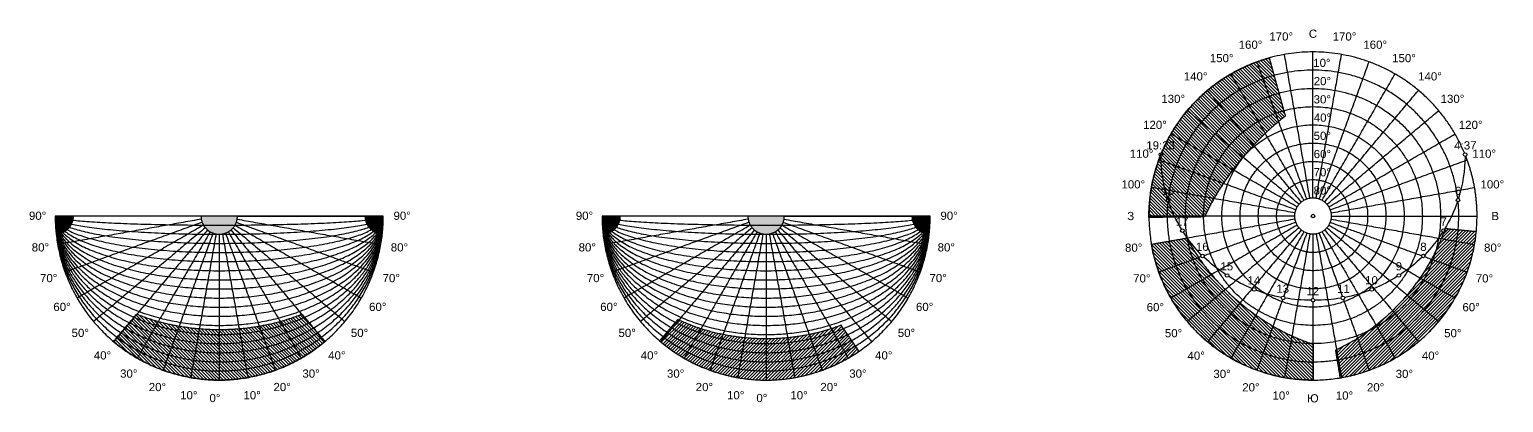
# Model space of a CAD drawing. Header units: metres. Extents: x -136 to 1605, y -2105 to 333.
# Drawn here: x 796 to 1605, y -902 to -698 of the extents above; entities that cross this region are included whole.
import ezdxf

# ---------------------------------------------------------------- set-up
doc = ezdxf.new("R2010")
doc.units = ezdxf.units.M
doc.layers.add('118', color=7, linetype='Continuous', true_color=0x000000)
doc.styles.add('Meters Architectural', font='arial.ttf')

msp = doc.modelspace()

# ---------------------------------------------------------------- hatches: boundary and pattern name
at = {"layer": '118', "true_color": 0xd671f5, "extrusion": (0, 0, -1)}
h = msp.add_hatch(dxfattribs=at)
h.set_pattern_fill('Hatch1', color=201, scale=10, angle=45, style=0, pattern_type=2)
h.set_pattern_definition([(45, (-3e-13, -3e-13), (-0.8838835, 0.8838835), [])])
h.paths.add_polyline_path([(-1410, -800.79), (-1410.01, -798.69), (-1410.06, -796.58), (-1410.17, -794.49), (-1410.32, -792.4), (-1410.52, -790.32), (-1410.77, -788.24), (-1411.07, -786.18), (-1411.41, -784.14), (-1411.8, -782.1), (-1412.23, -780.09), (-1412.71, -778.09), (-1413.23, -776.11), (-1413.79, -774.15), (-1414.4, -772.21), (-1415.04, -770.3), (-1415.73, -768.41), (-1416.45, -766.54), (-1417.21, -764.7), (-1418.01, -762.89), (-1418.84, -761.11), (-1419.7, -759.35), (-1420.6, -757.63), (-1421.53, -755.93), (-1422.48, -754.27), (-1423.47, -752.64), (-1424.48, -751.04), (-1425.52, -749.47), (-1426.58, -747.94), (-1427.67, -746.44), (-1428.78, -744.98), (-1429.91, -743.55), (-1431.06, -742.15), (-1433.1, -739.8), (-1434.16, -738.63), (-1435.26, -737.48), (-1436.38, -736.35), (-1437.52, -735.22), (-1438.7, -734.11), (-1439.9, -733.01), (-1441.12, -731.93), (-1442.38, -730.86), (-1443.66, -729.81), (-1444.97, -728.78), (-1446.3, -727.77), (-1447.66, -726.78), (-1449.05, -725.81), (-1450.46, -724.86), (-1451.9, -723.93), (-1453.35, -723.03), (-1454.84, -722.15), (-1456.34, -721.3), (-1457.87, -720.47), (-1459.42, -719.67), (-1460.99, -718.89), (-1462.59, -718.15), (-1464.2, -717.43), (-1465.83, -716.74), (-1467.48, -716.08), (-1469.14, -715.46), (-1470.82, -714.86), (-1472.52, -714.3), (-1474.23, -713.77), (-1475.96, -713.27), (-1484.81, -745.19), (-1481.58, -747.79), (-1478.43, -750.47), (-1475.36, -753.23), (-1472.39, -756.05), (-1469.52, -758.92), (-1466.75, -761.84), (-1464.09, -764.78), (-1461.55, -767.74), (-1458.58, -771.38), (-1455.67, -775.18), (-1452.83, -779.12), (-1450.09, -783.19), (-1447.45, -787.39), (-1444.95, -791.69), (-1443.75, -793.87), (-1442.59, -796.07), (-1441.48, -798.29), (-1440.41, -800.52)], flags=0)
at = {"layer": '118', "true_color": 0xffffff}
for points in [[(820, -800), (810, -800), (810.03, -802.46), (810.14, -804.95), (810.31, -807.46), (810.56, -809.98), (810.77, -809.97), (810.99, -809.95), (811.21, -809.93), (811.43, -809.9), (811.66, -809.86), (811.88, -809.82), (812.1, -809.78), (812.33, -809.73), (812.55, -809.67), (812.77, -809.61), (813, -809.54), (813.22, -809.47), (813.45, -809.39), (813.67, -809.3), (813.89, -809.21), (814.11, -809.12), (814.33, -809.01), (814.55, -808.91), (814.76, -808.79), (814.97, -808.68), (815.18, -808.55), (815.39, -808.42), (815.6, -808.29), (815.8, -808.15), (816, -808), (816.2, -807.85), (816.39, -807.69), (816.58, -807.53), (816.76, -807.36), (816.95, -807.19), (817.12, -807.02), (817.3, -806.84), (817.46, -806.66), (817.63, -806.47), (817.78, -806.28), (817.94, -806.08), (818.09, -805.88), (818.23, -805.68), (818.37, -805.48), (818.5, -805.27), (818.62, -805.06), (818.75, -804.85), (818.86, -804.63), (818.97, -804.42), (819.08, -804.2), (819.17, -803.98), (819.27, -803.76), (819.35, -803.54), (819.43, -803.31), (819.51, -803.09), (819.58, -802.87), (819.64, -802.64), (819.7, -802.42), (819.76, -802.19), (819.8, -801.97), (819.85, -801.75), (819.88, -801.52), (819.91, -801.3), (819.94, -801.08), (819.96, -800.86), (819.98, -800.64), (819.99, -800.43), (820, -800.21)], [(910, -800), (890, -800), (890, -800.22), (890.01, -800.45), (890.02, -800.67), (890.04, -800.9), (890.06, -801.13), (890.09, -801.36), (890.13, -801.59), (890.17, -801.82), (890.21, -802.05), (890.26, -802.29), (890.32, -802.52), (890.39, -802.75), (890.46, -802.98), (890.53, -803.22), (890.61, -803.45), (890.7, -803.68), (890.8, -803.91), (890.9, -804.14), (891, -804.37), (891.12, -804.59), (891.24, -804.82), (891.36, -805.04), (891.49, -805.26), (891.63, -805.47), (891.77, -805.68), (891.92, -805.89), (892.08, -806.1), (892.24, -806.3), (892.4, -806.5), (892.57, -806.7), (892.75, -806.89), (892.93, -807.07), (893.11, -807.25), (893.3, -807.43), (893.5, -807.6), (893.7, -807.76), (893.9, -807.92), (894.11, -808.08), (894.32, -808.23), (894.53, -808.37), (894.74, -808.51), (894.96, -808.64), (895.18, -808.76), (895.41, -808.88), (895.63, -809), (895.86, -809.1), (896.09, -809.2), (896.32, -809.3), (896.55, -809.39), (896.78, -809.47), (897.02, -809.54), (897.25, -809.61), (897.48, -809.68), (897.71, -809.74), (897.95, -809.79), (898.18, -809.83), (898.41, -809.87), (898.64, -809.91), (898.87, -809.94), (899.1, -809.96), (899.33, -809.98), (899.55, -809.99), (899.78, -810), (900, -810), (900.22, -810), (900.45, -809.99), (900.67, -809.98), (900.9, -809.96), (901.13, -809.94), (901.36, -809.91), (901.59, -809.87), (901.82, -809.83), (902.05, -809.79), (902.29, -809.74), (902.52, -809.68), (902.75, -809.61), (902.98, -809.54), (903.22, -809.47), (903.45, -809.39), (903.68, -809.3), (903.91, -809.2), (904.14, -809.1), (904.37, -809), (904.59, -808.88), (904.82, -808.76), (905.04, -808.64), (905.26, -808.51), (905.47, -808.37), (905.68, -808.23), (905.89, -808.08), (906.1, -807.92), (906.3, -807.76), (906.5, -807.6), (906.7, -807.43), (906.89, -807.25), (907.07, -807.07), (907.25, -806.89), (907.43, -806.7), (907.6, -806.5), (907.76, -806.3), (907.92, -806.1), (908.08, -805.89), (908.23, -805.68), (908.37, -805.47), (908.51, -805.26), (908.64, -805.04), (908.76, -804.82), (908.88, -804.59), (909, -804.37), (909.1, -804.14), (909.2, -803.91), (909.3, -803.68), (909.39, -803.45), (909.47, -803.22), (909.54, -802.98), (909.61, -802.75), (909.68, -802.52), (909.74, -802.29), (909.79, -802.05), (909.83, -801.82), (909.87, -801.59), (909.91, -801.36), (909.94, -801.13), (909.96, -800.9), (909.98, -800.67), (909.99, -800.45), (910, -800.22)], [(989.44, -809.98), (989.69, -807.46), (989.86, -804.95), (989.97, -802.46), (990, -800), (980, -800), (980, -800.21), (980.01, -800.43), (980.02, -800.64), (980.04, -800.86), (980.06, -801.08), (980.09, -801.3), (980.12, -801.52), (980.15, -801.75), (980.2, -801.97), (980.24, -802.19), (980.3, -802.42), (980.36, -802.64), (980.42, -802.87), (980.49, -803.09), (980.57, -803.31), (980.65, -803.54), (980.73, -803.76), (980.83, -803.98), (980.92, -804.2), (981.03, -804.42), (981.14, -804.63), (981.25, -804.85), (981.38, -805.06), (981.5, -805.27), (981.63, -805.48), (981.77, -805.68), (981.91, -805.88), (982.06, -806.08), (982.22, -806.28), (982.37, -806.47), (982.54, -806.66), (982.7, -806.84), (982.88, -807.02), (983.05, -807.19), (983.24, -807.36), (983.42, -807.53), (983.61, -807.69), (983.8, -807.85), (984, -808), (984.2, -808.15), (984.4, -808.29), (984.61, -808.42), (984.82, -808.55), (985.03, -808.68), (985.24, -808.79), (985.45, -808.91), (985.67, -809.01), (985.89, -809.12), (986.11, -809.21), (986.33, -809.3), (986.55, -809.39), (986.78, -809.47), (987, -809.54), (987.23, -809.61), (987.45, -809.67), (987.67, -809.73), (987.9, -809.78), (988.12, -809.82), (988.34, -809.86), (988.57, -809.9), (988.79, -809.93), (989.01, -809.95), (989.23, -809.97)], [(1120, -800), (1110, -800), (1110.03, -802.46), (1110.14, -804.95), (1110.31, -807.46), (1110.56, -809.98), (1110.77, -809.97), (1110.99, -809.95), (1111.21, -809.93), (1111.43, -809.9), (1111.66, -809.86), (1111.88, -809.82), (1112.1, -809.78), (1112.33, -809.73), (1112.55, -809.67), (1112.77, -809.61), (1113, -809.54), (1113.22, -809.47), (1113.45, -809.39), (1113.67, -809.3), (1113.89, -809.21), (1114.11, -809.12), (1114.33, -809.01), (1114.55, -808.91), (1114.76, -808.79), (1114.97, -808.68), (1115.18, -808.55), (1115.39, -808.42), (1115.6, -808.29), (1115.8, -808.15), (1116, -808), (1116.2, -807.85), (1116.39, -807.69), (1116.58, -807.53), (1116.76, -807.36), (1116.95, -807.19), (1117.12, -807.02), (1117.3, -806.84), (1117.46, -806.66), (1117.63, -806.47), (1117.78, -806.28), (1117.94, -806.08), (1118.09, -805.88), (1118.23, -805.68), (1118.37, -805.48), (1118.5, -805.27), (1118.62, -805.06), (1118.75, -804.85), (1118.86, -804.63), (1118.97, -804.42), (1119.08, -804.2), (1119.17, -803.98), (1119.27, -803.76), (1119.35, -803.54), (1119.43, -803.31), (1119.51, -803.09), (1119.58, -802.87), (1119.64, -802.64), (1119.7, -802.42), (1119.76, -802.19), (1119.8, -801.97), (1119.85, -801.75), (1119.88, -801.52), (1119.91, -801.3), (1119.94, -801.08), (1119.96, -800.86), (1119.98, -800.64), (1119.99, -800.43), (1120, -800.21)], [(1210, -800), (1190, -800), (1190, -800.22), (1190.01, -800.45), (1190.02, -800.67), (1190.04, -800.9), (1190.06, -801.13), (1190.09, -801.36), (1190.13, -801.59), (1190.17, -801.82), (1190.21, -802.05), (1190.26, -802.29), (1190.32, -802.52), (1190.39, -802.75), (1190.46, -802.98), (1190.53, -803.22), (1190.61, -803.45), (1190.7, -803.68), (1190.8, -803.91), (1190.9, -804.14), (1191, -804.37), (1191.12, -804.59), (1191.24, -804.82), (1191.36, -805.04), (1191.49, -805.26), (1191.63, -805.47), (1191.77, -805.68), (1191.92, -805.89), (1192.08, -806.1), (1192.24, -806.3), (1192.4, -806.5), (1192.57, -806.7), (1192.75, -806.89), (1192.93, -807.07), (1193.11, -807.25), (1193.3, -807.43), (1193.5, -807.6), (1193.7, -807.76), (1193.9, -807.92), (1194.11, -808.08), (1194.32, -808.23), (1194.53, -808.37), (1194.74, -808.51), (1194.96, -808.64), (1195.18, -808.76), (1195.41, -808.88), (1195.63, -809), (1195.86, -809.1), (1196.09, -809.2), (1196.32, -809.3), (1196.55, -809.39), (1196.78, -809.47), (1197.02, -809.54), (1197.25, -809.61), (1197.48, -809.68), (1197.71, -809.74), (1197.95, -809.79), (1198.18, -809.83), (1198.41, -809.87), (1198.64, -809.91), (1198.87, -809.94), (1199.1, -809.96), (1199.33, -809.98), (1199.55, -809.99), (1199.78, -810), (1200, -810), (1200.22, -810), (1200.45, -809.99), (1200.67, -809.98), (1200.9, -809.96), (1201.13, -809.94), (1201.36, -809.91), (1201.59, -809.87), (1201.82, -809.83), (1202.05, -809.79), (1202.29, -809.74), (1202.52, -809.68), (1202.75, -809.61), (1202.98, -809.54), (1203.22, -809.47), (1203.45, -809.39), (1203.68, -809.3), (1203.91, -809.2), (1204.14, -809.1), (1204.37, -809), (1204.59, -808.88), (1204.82, -808.76), (1205.04, -808.64), (1205.26, -808.51), (1205.47, -808.37), (1205.68, -808.23), (1205.89, -808.08), (1206.1, -807.92), (1206.3, -807.76), (1206.5, -807.6), (1206.7, -807.43), (1206.89, -807.25), (1207.07, -807.07), (1207.25, -806.89), (1207.43, -806.7), (1207.6, -806.5), (1207.76, -806.3), (1207.92, -806.1), (1208.08, -805.89), (1208.23, -805.68), (1208.37, -805.47), (1208.51, -805.26), (1208.64, -805.04), (1208.76, -804.82), (1208.88, -804.59), (1209, -804.37), (1209.1, -804.14), (1209.2, -803.91), (1209.3, -803.68), (1209.39, -803.45), (1209.47, -803.22), (1209.54, -802.98), (1209.61, -802.75), (1209.68, -802.52), (1209.74, -802.29), (1209.79, -802.05), (1209.83, -801.82), (1209.87, -801.59), (1209.91, -801.36), (1209.94, -801.13), (1209.96, -800.9), (1209.98, -800.67), (1209.99, -800.45), (1210, -800.22)], [(1289.44, -809.98), (1289.69, -807.46), (1289.86, -804.95), (1289.97, -802.46), (1290, -800), (1280, -800), (1280, -800.21), (1280.01, -800.43), (1280.02, -800.64), (1280.04, -800.86), (1280.06, -801.08), (1280.09, -801.3), (1280.12, -801.52), (1280.15, -801.75), (1280.2, -801.97), (1280.24, -802.19), (1280.3, -802.42), (1280.36, -802.64), (1280.42, -802.87), (1280.49, -803.09), (1280.57, -803.31), (1280.65, -803.54), (1280.73, -803.76), (1280.83, -803.98), (1280.92, -804.2), (1281.03, -804.42), (1281.14, -804.63), (1281.25, -804.85), (1281.38, -805.06), (1281.5, -805.27), (1281.63, -805.48), (1281.77, -805.68), (1281.91, -805.88), (1282.06, -806.08), (1282.22, -806.28), (1282.37, -806.47), (1282.54, -806.66), (1282.7, -806.84), (1282.88, -807.02), (1283.05, -807.19), (1283.24, -807.36), (1283.42, -807.53), (1283.61, -807.69), (1283.8, -807.85), (1284, -808), (1284.2, -808.15), (1284.4, -808.29), (1284.61, -808.42), (1284.82, -808.55), (1285.03, -808.68), (1285.24, -808.79), (1285.45, -808.91), (1285.67, -809.01), (1285.89, -809.12), (1286.11, -809.21), (1286.33, -809.3), (1286.55, -809.39), (1286.78, -809.47), (1287, -809.54), (1287.23, -809.61), (1287.45, -809.67), (1287.67, -809.73), (1287.9, -809.78), (1288.12, -809.82), (1288.34, -809.86), (1288.57, -809.9), (1288.79, -809.93), (1289.01, -809.95), (1289.23, -809.97)]]:
    msp.add_hatch(color=7, dxfattribs=at).paths.add_polyline_path(points, flags=0)
at = {"layer": '118', "true_color": 0xd671f5}
h = msp.add_hatch(dxfattribs=at)
h.set_pattern_fill('Hatch1', color=201, scale=10, angle=45, style=0, pattern_type=2)
h.set_pattern_definition([(45, (-6e-13, 1e-12), (-0.8838835, 0.8838835), [])])
h.paths.add_polyline_path([(1572.37, -806.96), (1571.46, -809.5), (1570.49, -812.02), (1569.45, -814.51), (1568.35, -816.98), (1567.2, -819.41), (1565.99, -821.8), (1564.74, -824.16), (1563.43, -826.48), (1562.08, -828.75), (1560.69, -830.98), (1559.25, -833.16), (1557.79, -835.3), (1556.29, -837.38), (1554.75, -839.41), (1553.2, -841.39), (1551.62, -843.31), (1549.69, -845.55), (1547.68, -847.77), (1545.6, -849.96), (1543.44, -852.12), (1541.2, -854.25), (1538.88, -856.33), (1536.49, -858.37), (1534.04, -860.35), (1531.52, -862.27), (1528.93, -864.13), (1526.28, -865.92), (1523.58, -867.63), (1520.83, -869.27), (1518.03, -870.81), (1515.19, -872.27), (1512.32, -873.63), (1514.85, -888.77), (1516.92, -888.39), (1518.98, -887.98), (1521.03, -887.51), (1523.06, -887), (1525.07, -886.44), (1527.07, -885.83), (1529.05, -885.18), (1531.01, -884.49), (1532.94, -883.76), (1534.85, -882.98), (1536.74, -882.16), (1538.6, -881.3), (1540.43, -880.41), (1542.23, -879.48), (1544, -878.51), (1545.75, -877.51), (1547.46, -876.47), (1549.14, -875.4), (1550.78, -874.3), (1552.4, -873.18), (1553.97, -872.02), (1555.52, -870.84), (1557.03, -869.63), (1558.5, -868.4), (1559.93, -867.14), (1561.33, -865.87), (1562.69, -864.57), (1564.02, -863.26), (1565.3, -861.93), (1566.56, -860.58), (1567.77, -859.22), (1568.94, -857.85), (1570.91, -855.43), (1571.87, -854.18), (1572.81, -852.9), (1573.74, -851.6), (1574.65, -850.28), (1575.54, -848.93), (1576.41, -847.56), (1577.26, -846.16), (1578.09, -844.74), (1578.9, -843.29), (1579.69, -841.83), (1580.45, -840.34), (1581.19, -838.83), (1581.91, -837.29), (1582.6, -835.74), (1583.26, -834.16), (1583.9, -832.57), (1584.51, -830.96), (1585.09, -829.33), (1585.64, -827.68), (1586.16, -826.01), (1586.65, -824.33), (1587.11, -822.63), (1587.53, -820.92), (1587.93, -819.2), (1588.29, -817.46), (1588.62, -815.71), (1588.91, -813.95), (1589.17, -812.18), (1589.4, -810.4), (1589.59, -808.61)], flags=0)
at = {"layer": '118', "true_color": 0xd671f5, "extrusion": (0, 0, -1)}
h = msp.add_hatch(dxfattribs=at)
h.set_pattern_fill('Hatch1', color=201, scale=10, angle=45, style=0, pattern_type=2)
h.set_pattern_definition([(45, (-5e-13, -2e-12), (-0.8838835, 0.8838835), [])])
h.paths.add_polyline_path([(-1430.73, -812.09), (-1432.15, -814.66), (-1433.64, -817.2), (-1435.21, -819.71), (-1436.84, -822.18), (-1438.53, -824.61), (-1440.28, -826.99), (-1442.08, -829.32), (-1443.94, -831.59), (-1445.83, -833.82), (-1447.77, -835.98), (-1449.74, -838.09), (-1451.75, -840.13), (-1453.78, -842.12), (-1455.83, -844.04), (-1457.91, -845.89), (-1459.99, -847.68), (-1462.12, -849.42), (-1464.3, -851.14), (-1466.55, -852.83), (-1468.85, -854.49), (-1471.22, -856.11), (-1473.63, -857.68), (-1476.1, -859.22), (-1478.62, -860.7), (-1481.19, -862.13), (-1483.8, -863.5), (-1486.44, -864.81), (-1489.13, -866.06), (-1491.84, -867.23), (-1494.58, -868.34), (-1497.34, -869.37), (-1500.12, -870.32), (-1500.16, -890), (-1498.07, -889.98), (-1495.99, -889.91), (-1493.92, -889.79), (-1491.85, -889.63), (-1489.79, -889.42), (-1487.74, -889.16), (-1485.7, -888.86), (-1483.68, -888.51), (-1481.67, -888.11), (-1479.67, -887.67), (-1477.7, -887.19), (-1475.74, -886.67), (-1473.8, -886.1), (-1471.89, -885.5), (-1470, -884.85), (-1468.13, -884.17), (-1466.28, -883.44), (-1464.46, -882.69), (-1462.67, -881.89), (-1460.91, -881.07), (-1459.17, -880.21), (-1457.47, -879.32), (-1455.79, -878.39), (-1454.15, -877.44), (-1452.53, -876.46), (-1450.95, -875.46), (-1449.4, -874.43), (-1447.88, -873.37), (-1446.4, -872.3), (-1444.95, -871.2), (-1443.53, -870.08), (-1442.15, -868.94), (-1440.79, -867.78), (-1439.44, -866.58), (-1438.11, -865.34), (-1436.79, -864.07), (-1435.49, -862.76), (-1434.2, -861.41), (-1432.94, -860.02), (-1431.7, -858.61), (-1430.47, -857.15), (-1429.28, -855.66), (-1428.1, -854.14), (-1426.95, -852.58), (-1425.83, -850.98), (-1424.74, -849.36), (-1423.68, -847.7), (-1422.65, -846.01), (-1421.65, -844.28), (-1420.68, -842.53), (-1419.75, -840.75), (-1418.86, -838.94), (-1418, -837.1), (-1417.19, -835.24), (-1416.41, -833.35), (-1415.67, -831.44), (-1414.98, -829.51), (-1414.32, -827.56), (-1413.71, -825.58), (-1413.15, -823.59), (-1412.63, -821.58), (-1412.15, -819.56), (-1411.72, -817.52), (-1411.34, -815.47)], flags=0)
h = msp.add_hatch(dxfattribs=at)
h.set_pattern_fill('Hatch1', color=201, scale=10, angle=45, style=0, pattern_type=2)
h.set_pattern_definition([(45, (1e-13, 1e-13), (-0.8838835, 0.8838835), [])])
h.paths.add_polyline_path([(-854.71, -853.79), (-857.45, -854.85), (-860.23, -855.83), (-863.03, -856.75), (-865.87, -857.59), (-868.73, -858.36), (-871.6, -859.06), (-874.48, -859.69), (-877.36, -860.24), (-880.24, -860.72), (-883.12, -861.14), (-885.98, -861.48), (-888.83, -861.76), (-891.67, -861.97), (-894.47, -862.12), (-897.25, -862.21), (-900, -862.24), (-902.75, -862.21), (-905.53, -862.12), (-908.33, -861.97), (-911.17, -861.76), (-914.02, -861.48), (-916.88, -861.14), (-919.76, -860.72), (-922.64, -860.24), (-925.52, -859.69), (-928.4, -859.06), (-931.27, -858.36), (-934.13, -857.59), (-936.97, -856.75), (-939.77, -855.83), (-942.55, -854.85), (-945.29, -853.79), (-957.97, -868.84), (-956.36, -870.17), (-954.72, -871.45), (-953.06, -872.7), (-951.37, -873.9), (-949.66, -875.06), (-947.92, -876.18), (-946.16, -877.26), (-944.39, -878.29), (-942.6, -879.28), (-940.79, -880.23), (-938.96, -881.13), (-937.13, -881.99), (-935.28, -882.8), (-933.42, -883.56), (-931.56, -884.29), (-929.68, -884.96), (-927.81, -885.6), (-925.93, -886.18), (-924.04, -886.73), (-922.16, -887.23), (-920.28, -887.69), (-918.4, -888.1), (-916.52, -888.47), (-914.65, -888.8), (-912.79, -889.09), (-910.93, -889.33), (-909.08, -889.54), (-907.24, -889.71), (-905.41, -889.84), (-903.59, -889.93), (-901.79, -889.98), (-900, -890), (-898.21, -889.98), (-896.41, -889.93), (-894.59, -889.84), (-892.76, -889.71), (-890.92, -889.54), (-889.07, -889.33), (-887.21, -889.09), (-885.35, -888.8), (-883.48, -888.47), (-881.6, -888.1), (-879.72, -887.69), (-877.84, -887.23), (-875.96, -886.73), (-874.07, -886.18), (-872.19, -885.6), (-870.32, -884.96), (-868.44, -884.29), (-866.58, -883.56), (-864.72, -882.8), (-862.87, -881.99), (-861.04, -881.13), (-859.21, -880.23), (-857.4, -879.28), (-855.61, -878.29), (-853.84, -877.26), (-852.08, -876.18), (-850.34, -875.06), (-848.63, -873.9), (-846.94, -872.7), (-845.28, -871.45), (-843.64, -870.17), (-842.03, -868.84)], flags=0)
at = {"layer": '118', "true_color": 0xd671f5}
h = msp.add_hatch(dxfattribs=at)
h.set_pattern_fill('Hatch1', color=201, scale=10, angle=45, style=0, pattern_type=2)
h.set_pattern_definition([(45, (9e-13, -5e-13), (-0.8838835, 0.8838835), [])])
h.paths.add_polyline_path([(1241.19, -859.91), (1238.66, -860.85), (1236.1, -861.72), (1233.52, -862.53), (1230.93, -863.28), (1228.33, -863.96), (1225.72, -864.57), (1223.1, -865.12), (1220.49, -865.61), (1217.88, -866.04), (1215.28, -866.4), (1212.68, -866.71), (1210.11, -866.95), (1207.55, -867.14), (1205.01, -867.28), (1202.49, -867.35), (1200, -867.38), (1197.05, -867.34), (1194.06, -867.23), (1191.04, -867.05), (1187.99, -866.78), (1184.92, -866.43), (1181.84, -865.99), (1178.75, -865.47), (1175.65, -864.87), (1172.55, -864.17), (1169.47, -863.38), (1166.4, -862.51), (1163.35, -861.54), (1160.33, -860.48), (1157.34, -859.33), (1154.4, -858.09), (1151.51, -856.77), (1141.55, -868.43), (1143.16, -869.78), (1144.81, -871.09), (1146.48, -872.36), (1148.18, -873.58), (1149.9, -874.77), (1151.65, -875.91), (1153.42, -877.01), (1155.21, -878.06), (1157.01, -879.07), (1158.84, -880.03), (1160.67, -880.95), (1162.53, -881.83), (1164.39, -882.65), (1166.26, -883.44), (1168.14, -884.17), (1170.03, -884.86), (1171.93, -885.51), (1173.82, -886.11), (1175.72, -886.66), (1177.62, -887.17), (1179.52, -887.64), (1181.42, -888.06), (1183.32, -888.44), (1185.21, -888.78), (1187.09, -889.07), (1188.97, -889.32), (1190.83, -889.53), (1192.69, -889.7), (1194.54, -889.83), (1196.37, -889.93), (1198.19, -889.98), (1200, -890), (1203.12, -889.95), (1204.69, -889.88), (1206.27, -889.78), (1207.86, -889.66), (1209.46, -889.5), (1211.07, -889.32), (1212.68, -889.1), (1214.3, -888.86), (1215.92, -888.58), (1217.55, -888.27), (1219.18, -887.93), (1220.81, -887.56), (1222.45, -887.16), (1224.08, -886.72), (1225.72, -886.25), (1227.35, -885.74), (1228.98, -885.21), (1230.61, -884.64), (1232.23, -884.03), (1233.85, -883.39), (1235.46, -882.72), (1237.06, -882.02), (1238.65, -881.28), (1240.24, -880.5), (1241.81, -879.7), (1243.38, -878.86), (1244.93, -877.98), (1246.47, -877.08), (1247.99, -876.14), (1249.5, -875.17), (1250.99, -874.16)], flags=0)

# ---------------------------------------------------------------- linework, layer by layer
at = {"layer": '118'}
for p, q in [((990, -800), (810, -800)), ((1290, -800), (1110, -800))]:
    msp.add_line(p, q, dxfattribs=at)
for centre in [(1416.55, -766.29), (1583.45, -766.29), (1420.48, -791.22), (1579.52, -791.22), (1500, -800), (1428.35, -808.04), (1571.65, -808.04), (1439.45, -821.92), (1560.55, -821.92), (1452.89, -832.62), (1547.11, -832.62), (1467.74, -840.27), (1532.26, -840.27), (1483.57, -844.89), (1500, -846.2), (1516.43, -844.89)]:
    msp.add_circle(centre, 1, dxfattribs=at)
for points, weights, knots in [([(1583.07, -765.36), (1559.98, -710), (1500, -710), (1440.02, -710), (1416.93, -765.36)], [0.886905737086, 0.783665351133, 1, 0.783665351133, 0.886905737086], [36.95276, 36.95276, 36.95276, 141.371669, 141.371669, 245.790579, 245.790579, 245.790579]), ([(1410, -800.79), (1409.71, -767.59), (1431.06, -742.15), (1449.02, -720.74), (1475.96, -713.27)], [0.854869362387, 0.867435739361, 1, 0.886013865284, 0.860748384192], [-304.726769, -304.726769, -304.726769, -240.741571, -240.741571, -185.723533, -185.723533, -185.723533]), ([(1579.4, -790.23), (1570.76, -720), (1500, -720), (1429.24, -720), (1420.6, -790.23)], [0.954659029189, 0.731871107724, 1, 0.731871107724, 0.954659029189], [10.624954, 10.624954, 10.624954, 125.663706, 125.663706, 240.702458, 240.702458, 240.702458]), ([(1570, -800), (1570, -730), (1500, -730), (1430, -730), (1430, -800), (1430, -870), (1500, -870), (1570, -870), (1570, -800)], [1, 0.707106781187, 1, 0.707106781187, 1, 0.707106781187, 1, 0.707106781187, 1], [0, 0, 0, 109.955743, 109.955743, 219.911486, 219.911486, 329.867229, 329.867229, 439.822972, 439.822972, 439.822972]), ([(1560, -800), (1560, -740), (1500, -740), (1440, -740), (1440, -800), (1440, -860), (1500, -860), (1560, -860), (1560, -800)], [1, 0.707106781187, 1, 0.707106781187, 1, 0.707106781187, 1, 0.707106781187, 1], [0, 0, 0, 94.24778, 94.24778, 188.495559, 188.495559, 282.743339, 282.743339, 376.991118, 376.991118, 376.991118]), ([(1484.81, -745.19), (1472.26, -754.97), (1461.55, -767.74), (1448.47, -783.32), (1440.41, -800.52)], [0.860748384192, 0.89604358071, 0.964760120197, 0.882169854361, 0.84785867722], [-152.5984839, -152.5984839, -152.5984839, -152.2164934, -152.2164934, -151.7573799, -151.7573799, -151.7573799]), ([(1550, -800), (1550, -750), (1500, -750), (1450, -750), (1450, -800), (1450, -850), (1500, -850), (1550, -850), (1550, -800)], [1, 0.707106781187, 1, 0.707106781187, 1, 0.707106781187, 1, 0.707106781187, 1], [0, 0, 0, 78.539816, 78.539816, 157.079633, 157.079633, 235.619449, 235.619449, 314.159265, 314.159265, 314.159265]), ([(1540, -800), (1540, -760), (1500, -760), (1460, -760), (1460, -800), (1460, -840), (1500, -840), (1540, -840), (1540, -800)], [1, 0.707106781187, 1, 0.707106781187, 1, 0.707106781187, 1, 0.707106781187, 1], [0, 0, 0, 62.831853, 62.831853, 125.663706, 125.663706, 188.495559, 188.495559, 251.327412, 251.327412, 251.327412]), ([(1416.18, -767.21), (1410, -783.02), (1410, -800), (1410, -890), (1500, -890), (1590, -890), (1590, -800)], [0.89092472392, 0.927532475846, 1, 0.707106781187, 1, 0.707106781187, 1], [247.765216, 247.765216, 247.765216, 282.743339, 282.743339, 424.115008, 424.115008, 565.486678, 565.486678, 565.486678]), ([(1530, -800), (1530, -770), (1500, -770), (1470, -770), (1470, -800), (1470, -830), (1500, -830), (1530, -830), (1530, -800)], [1, 0.707106781187, 1, 0.707106781187, 1, 0.707106781187, 1, 0.707106781187, 1], [0, 0, 0, 47.12389, 47.12389, 94.24778, 94.24778, 141.371669, 141.371669, 188.495559, 188.495559, 188.495559]), ([(1520, -800), (1520, -780), (1500, -780), (1480, -780), (1480, -800), (1480, -820), (1500, -820), (1520, -820), (1520, -800)], [1, 0.707106781187, 1, 0.707106781187, 1, 0.707106781187, 1, 0.707106781187, 1], [0, 0, 0, 31.415927, 31.415927, 62.831853, 62.831853, 94.24778, 94.24778, 125.663706, 125.663706, 125.663706]), ([(1420.38, -792.22), (1420, -796.1), (1420, -800), (1420, -880), (1500, -880), (1580, -880), (1580, -800)], [0.963077416871, 0.980200231442, 1, 0.707106781187, 1, 0.707106781187, 1], [242.832466, 242.832466, 242.832466, 251.327412, 251.327412, 376.991118, 376.991118, 502.654825, 502.654825, 502.654825]), ([(1510, -800), (1510, -790), (1500, -790), (1490, -790), (1490, -800), (1490, -810), (1500, -810), (1510, -810), (1510, -800)], [1, 0.707106781187, 1, 0.707106781187, 1, 0.707106781187, 1, 0.707106781187, 1], [0, 0, 0, 15.707963, 15.707963, 31.415927, 31.415927, 47.12389, 47.12389, 62.831853, 62.831853, 62.831853]), ([(810, -800), (810, -805), (900, -805), (990, -805), (990, -800)], [1, 0.707106781187, 1, 0.707106781187, 1], [0, 0, 0, 1.570796, 1.570796, 3.141593, 3.141593, 3.141593]), ([(810, -800), (810, -890), (900, -890), (990, -890), (990, -800)], [1, 0.707106781187, 1, 0.707106781187, 1], [0, 0, 0, 141.371669, 141.371669, 282.743339, 282.743339, 282.743339]), ([(810, -800), (810, -885), (900, -885), (990, -885), (990, -800)], [1, 0.707106781187, 1, 0.707106781187, 1], [0, 0, 0, 1.570796, 1.570796, 3.141593, 3.141593, 3.141593]), ([(810, -800), (810, -880), (900, -880), (990, -880), (990, -800)], [1, 0.707106781187, 1, 0.707106781187, 1], [0, 0, 0, 1.570796, 1.570796, 3.141593, 3.141593, 3.141593]), ([(810, -800), (810, -875), (900, -875), (990, -875), (990, -800)], [1, 0.707106781187, 1, 0.707106781187, 1], [0, 0, 0, 1.570796, 1.570796, 3.141593, 3.141593, 3.141593]), ([(810, -800), (810, -870), (900, -870), (990, -870), (990, -800)], [1, 0.707106781187, 1, 0.707106781187, 1], [0, 0, 0, 1.570796, 1.570796, 3.141593, 3.141593, 3.141593]), ([(810, -800), (810, -865), (900, -865), (990, -865), (990, -800)], [1, 0.707106781187, 1, 0.707106781187, 1], [0, 0, 0, 1.570796, 1.570796, 3.141593, 3.141593, 3.141593]), ([(810, -800), (810, -860), (900, -860), (990, -860), (990, -800)], [1, 0.707106781187, 1, 0.707106781187, 1], [0, 0, 0, 1.570796, 1.570796, 3.141593, 3.141593, 3.141593]), ([(810, -800), (810, -855), (900, -855), (990, -855), (990, -800)], [1, 0.707106781187, 1, 0.707106781187, 1], [0, 0, 0, 1.570796, 1.570796, 3.141593, 3.141593, 3.141593]), ([(810, -800), (810, -850), (900, -850), (990, -850), (990, -800)], [1, 0.707106781187, 1, 0.707106781187, 1], [0, 0, 0, 1.570796, 1.570796, 3.141593, 3.141593, 3.141593]), ([(810, -800), (810, -845), (900, -845), (990, -845), (990, -800)], [1, 0.707106781187, 1, 0.707106781187, 1], [0, 0, 0, 1.570796, 1.570796, 3.141593, 3.141593, 3.141593]), ([(810, -800), (810, -840), (900, -840), (990, -840), (990, -800)], [1, 0.707106781187, 1, 0.707106781187, 1], [0, 0, 0, 1.570796, 1.570796, 3.141593, 3.141593, 3.141593]), ([(810, -800), (810, -835), (900, -835), (990, -835), (990, -800)], [1, 0.707106781187, 1, 0.707106781187, 1], [0, 0, 0, 1.570796, 1.570796, 3.141593, 3.141593, 3.141593]), ([(810, -800), (810, -830), (900, -830), (990, -830), (990, -800)], [1, 0.707106781187, 1, 0.707106781187, 1], [0, 0, 0, 1.570796, 1.570796, 3.141593, 3.141593, 3.141593]), ([(810, -800), (810, -825), (900, -825), (990, -825), (990, -800)], [1, 0.707106781187, 1, 0.707106781187, 1], [0, 0, 0, 1.570796, 1.570796, 3.141593, 3.141593, 3.141593]), ([(810, -800), (810, -820), (900, -820), (990, -820), (990, -800)], [1, 0.707106781187, 1, 0.707106781187, 1], [0, 0, 0, 1.570796, 1.570796, 3.141593, 3.141593, 3.141593]), ([(810, -800), (810, -815), (900, -815), (990, -815), (990, -800)], [1, 0.707106781187, 1, 0.707106781187, 1], [0, 0, 0, 1.570796, 1.570796, 3.141593, 3.141593, 3.141593]), ([(810, -800), (810, -810), (900, -810), (990, -810), (990, -800)], [1, 0.707106781187, 1, 0.707106781187, 1], [0, 0, 0, 1.570796, 1.570796, 3.141593, 3.141593, 3.141593]), ([(890, -800), (890, -810), (900, -810), (910, -810), (910, -800)], [1, 0.707106781187, 1, 0.707106781187, 1], [150, 150, 150, 165.707963, 165.707963, 181.415927, 181.415927, 181.415927]), ([(890, -800), (890, -810), (900, -810), (910, -810), (910, -800)], [1, 0.707106781187, 1, 0.707106781187, 1], [0, 0, 0, 15.707963, 15.707963, 31.415927, 31.415927, 31.415927]), ([(1110, -800), (1110, -805), (1200, -805), (1290, -805), (1290, -800)], [1, 0.707106781187, 1, 0.707106781187, 1], [0, 0, 0, 1.570796, 1.570796, 3.141593, 3.141593, 3.141593]), ([(1110, -800), (1110, -890), (1200, -890), (1290, -890), (1290, -800)], [1, 0.707106781187, 1, 0.707106781187, 1], [0, 0, 0, 141.371669, 141.371669, 282.743339, 282.743339, 282.743339]), ([(1110, -800), (1110, -885), (1200, -885), (1290, -885), (1290, -800)], [1, 0.707106781187, 1, 0.707106781187, 1], [0, 0, 0, 1.570796, 1.570796, 3.141593, 3.141593, 3.141593]), ([(1110, -800), (1110, -880), (1200, -880), (1290, -880), (1290, -800)], [1, 0.707106781187, 1, 0.707106781187, 1], [0, 0, 0, 1.570796, 1.570796, 3.141593, 3.141593, 3.141593]), ([(1110, -800), (1110, -875), (1200, -875), (1290, -875), (1290, -800)], [1, 0.707106781187, 1, 0.707106781187, 1], [0, 0, 0, 1.570796, 1.570796, 3.141593, 3.141593, 3.141593]), ([(1110, -800), (1110, -870), (1200, -870), (1290, -870), (1290, -800)], [1, 0.707106781187, 1, 0.707106781187, 1], [0, 0, 0, 1.570796, 1.570796, 3.141593, 3.141593, 3.141593]), ([(1110, -800), (1110, -865), (1200, -865), (1290, -865), (1290, -800)], [1, 0.707106781187, 1, 0.707106781187, 1], [0, 0, 0, 1.570796, 1.570796, 3.141593, 3.141593, 3.141593]), ([(1110, -800), (1110, -860), (1200, -860), (1290, -860), (1290, -800)], [1, 0.707106781187, 1, 0.707106781187, 1], [0, 0, 0, 1.570796, 1.570796, 3.141593, 3.141593, 3.141593]), ([(1110, -800), (1110, -855), (1200, -855), (1290, -855), (1290, -800)], [1, 0.707106781187, 1, 0.707106781187, 1], [0, 0, 0, 1.570796, 1.570796, 3.141593, 3.141593, 3.141593]), ([(1110, -800), (1110, -850), (1200, -850), (1290, -850), (1290, -800)], [1, 0.707106781187, 1, 0.707106781187, 1], [0, 0, 0, 1.570796, 1.570796, 3.141593, 3.141593, 3.141593]), ([(1110, -800), (1110, -845), (1200, -845), (1290, -845), (1290, -800)], [1, 0.707106781187, 1, 0.707106781187, 1], [0, 0, 0, 1.570796, 1.570796, 3.141593, 3.141593, 3.141593]), ([(1110, -800), (1110, -840), (1200, -840), (1290, -840), (1290, -800)], [1, 0.707106781187, 1, 0.707106781187, 1], [0, 0, 0, 1.570796, 1.570796, 3.141593, 3.141593, 3.141593]), ([(1110, -800), (1110, -835), (1200, -835), (1290, -835), (1290, -800)], [1, 0.707106781187, 1, 0.707106781187, 1], [0, 0, 0, 1.570796, 1.570796, 3.141593, 3.141593, 3.141593]), ([(1110, -800), (1110, -830), (1200, -830), (1290, -830), (1290, -800)], [1, 0.707106781187, 1, 0.707106781187, 1], [0, 0, 0, 1.570796, 1.570796, 3.141593, 3.141593, 3.141593]), ([(1110, -800), (1110, -825), (1200, -825), (1290, -825), (1290, -800)], [1, 0.707106781187, 1, 0.707106781187, 1], [0, 0, 0, 1.570796, 1.570796, 3.141593, 3.141593, 3.141593]), ([(1110, -800), (1110, -820), (1200, -820), (1290, -820), (1290, -800)], [1, 0.707106781187, 1, 0.707106781187, 1], [0, 0, 0, 1.570796, 1.570796, 3.141593, 3.141593, 3.141593]), ([(1110, -800), (1110, -815), (1200, -815), (1290, -815), (1290, -800)], [1, 0.707106781187, 1, 0.707106781187, 1], [0, 0, 0, 1.570796, 1.570796, 3.141593, 3.141593, 3.141593]), ([(1110, -800), (1110, -810), (1200, -810), (1290, -810), (1290, -800)], [1, 0.707106781187, 1, 0.707106781187, 1], [0, 0, 0, 1.570796, 1.570796, 3.141593, 3.141593, 3.141593]), ([(1190, -800), (1190, -810), (1200, -810), (1210, -810), (1210, -800)], [1, 0.707106781187, 1, 0.707106781187, 1], [150, 150, 150, 165.707963, 165.707963, 181.415927, 181.415927, 181.415927]), ([(1190, -800), (1190, -810), (1200, -810), (1210, -810), (1210, -800)], [1, 0.707106781187, 1, 0.707106781187, 1], [0, 0, 0, 15.707963, 15.707963, 31.415927, 31.415927, 31.415927]), ([(1572.37, -806.96), (1565.63, -826.61), (1551.62, -843.31), (1534.7, -863.47), (1512.32, -873.63)], [0.874400150405, 0.908806782268, 1, 0.891966567293, 0.863629227447], [-5.201461, -5.201461, -5.201461, -4.712389, -4.712389, -4.133002, -4.133002, -4.133002]), ([(1500.16, -890), (1467.31, -890.06), (1442.15, -868.94), (1416.99, -847.83), (1411.34, -815.47)], [0.867920742827, 0.881686382423, 1.01497497735, 0.881686382423, 0.867920742827], [24.936106, 24.936106, 24.936106, 88.321723, 88.321723, 151.70734, 151.70734, 151.70734]), ([(1430.73, -812.09), (1441.38, -832.06), (1459.99, -847.68), (1478.6, -863.3), (1500.12, -870.32)], [0.867920742827, 0.899423315607, 1, 0.899423315607, 0.867920742827], [4.172993, 4.172993, 4.172993, 4.712389, 4.712389, 5.251785, 5.251785, 5.251785]), ([(1514.85, -888.77), (1547.6, -883.29), (1568.94, -857.85), (1586.91, -836.44), (1589.59, -808.61)], [0.863629227447, 0.87632437236, 1.01024702188, 0.895092868747, 0.869568491716], [11.212167, 11.212167, 11.212167, 75.197366, 75.197366, 130.215403, 130.215403, 130.215403]), ([(854.71, -853.79), (875.7, -862.24), (900, -862.24), (924.3, -862.24), (945.29, -853.79)], [0.867920742827, 0.899423315607, 1, 0.899423315607, 0.867920742827], [4.172993, 4.172993, 4.172993, 4.712389, 4.712389, 5.251785, 5.251785, 5.251785]), ([(1241.19, -859.91), (1221.8, -867.38), (1200, -867.38), (1173.68, -867.38), (1151.51, -856.77)], [0.874400150405, 0.908806782268, 1, 0.891966567293, 0.863629227447], [-5.201461, -5.201461, -5.201461, -4.712389, -4.712389, -4.133002, -4.133002, -4.133002]), ([(957.97, -868.84), (932.85, -890), (900, -890), (867.15, -890), (842.03, -868.84)], [0.867920742827, 0.881686382423, 1.01497497735, 0.881686382423, 0.867920742827], [24.936106, 24.936106, 24.936106, 88.321723, 88.321723, 151.70734, 151.70734, 151.70734]), ([(1141.55, -868.43), (1166.79, -890), (1200, -890), (1227.95, -890), (1250.99, -874.16)], [0.863629227447, 0.87632437236, 1.01024702188, 0.895092868747, 0.869568491716], [11.212167, 11.212167, 11.212167, 75.197366, 75.197366, 130.215403, 130.215403, 130.215403])]:
    msp.add_rational_spline(points, weights, degree=2, knots=knots, dxfattribs=at)
for points, degree in [([(1498.26, -790.15), (1491.32, -750.76), (1484.37, -711.37)], 2), ([(1500, -790), (1500, -750), (1500, -710)], 2), ([(1501.74, -790.15), (1508.68, -750.76), (1515.63, -711.37)], 2), ([(1496.58, -790.6), (1482.9, -753.02), (1469.22, -715.43)], 2), ([(1475.96, -713.27), (1480.39, -729.23), (1484.81, -745.19)], 2), ([(1503.42, -790.6), (1517.1, -753.02), (1530.78, -715.43)], 2), ([(1495, -791.34), (1475, -756.7), (1455, -722.06)], 2), ([(1505, -791.34), (1525, -756.7), (1545, -722.06)], 2), ([(1493.57, -792.34), (1467.86, -761.7), (1442.15, -731.06)], 2), ([(1506.43, -792.34), (1532.14, -761.7), (1557.85, -731.06)], 2), ([(1492.34, -793.57), (1461.7, -767.86), (1431.06, -742.15)], 2), ([(1507.66, -793.57), (1538.3, -767.86), (1568.94, -742.15)], 2), ([(1491.34, -795), (1456.7, -775), (1422.06, -755)], 2), ([(1508.66, -795), (1543.3, -775), (1577.94, -755)], 2), ([(1420.18, -790.27), (1417.86, -782.84), (1416.66, -775.04), (1416.56, -767.29)], 3), ([(1583.44, -767.29), (1583.34, -775.04), (1582.14, -782.84), (1579.82, -790.27)], 3), ([(1490.6, -796.58), (1453.02, -782.9), (1415.43, -769.22)], 2), ([(1509.4, -796.58), (1546.98, -782.9), (1584.57, -769.22)], 2), ([(1490.15, -798.26), (1450.76, -791.32), (1411.37, -784.37)], 2), ([(1427.82, -807.19), (1424.95, -802.45), (1422.59, -797.42), (1420.8, -792.17)], 3), ([(1509.85, -798.26), (1549.24, -791.32), (1588.63, -784.37)], 2), ([(1579.2, -792.17), (1577.41, -797.42), (1575.05, -802.45), (1572.18, -807.19)], 3), ([(890, -800), (850, -800), (810, -800)], 2), ([(820, -800), (815, -800), (810, -800)], 2), ([(910, -800), (900, -800), (890, -800)], 2), ([(910, -800), (950, -800), (990, -800)], 2), ([(990, -800), (985, -800), (980, -800)], 2), ([(1190, -800), (1150, -800), (1110, -800)], 2), ([(1120, -800), (1115, -800), (1110, -800)], 2), ([(1210, -800), (1200, -800), (1190, -800)], 2), ([(1210, -800), (1250, -800), (1290, -800)], 2), ([(1290, -800), (1285, -800), (1280, -800)], 2), ([(1490, -800), (1450, -800), (1410, -800)], 2), ([(1510, -800), (1550, -800), (1590, -800)], 2), ([(890.15, -801.74), (850.76, -808.68), (811.37, -815.63)], 2), ([(890.6, -803.42), (853.02, -817.1), (815.43, -830.78)], 2), ([(891.34, -805), (856.7, -825), (822.06, -845)], 2), ([(892.34, -806.43), (861.7, -832.14), (831.06, -857.85)], 2), ([(893.57, -807.66), (867.86, -838.3), (842.15, -868.94)], 2), ([(906.43, -807.66), (932.14, -838.3), (957.85, -868.94)], 2), ([(907.66, -806.43), (938.3, -832.14), (968.94, -857.85)], 2), ([(908.66, -805), (943.3, -825), (977.94, -845)], 2), ([(909.4, -803.42), (946.98, -817.1), (984.57, -830.78)], 2), ([(909.85, -801.74), (949.24, -808.68), (988.63, -815.63)], 2), ([(1190.15, -801.74), (1150.76, -808.68), (1111.37, -815.63)], 2), ([(1190.6, -803.42), (1153.02, -817.1), (1115.43, -830.78)], 2), ([(1191.34, -805), (1156.7, -825), (1122.06, -845)], 2), ([(1192.34, -806.43), (1161.7, -832.14), (1131.06, -857.85)], 2), ([(1193.57, -807.66), (1167.86, -838.3), (1142.15, -868.94)], 2), ([(1206.43, -807.66), (1232.14, -838.3), (1257.85, -868.94)], 2), ([(1207.66, -806.43), (1238.3, -832.14), (1268.94, -857.85)], 2), ([(1208.66, -805), (1243.3, -825), (1277.94, -845)], 2), ([(1209.4, -803.42), (1246.98, -817.1), (1284.57, -830.78)], 2), ([(1209.85, -801.74), (1249.24, -808.68), (1288.63, -815.63)], 2), ([(1440.41, -800.52), (1425.2, -800.66), (1410, -800.79)], 2), ([(1490.15, -801.74), (1450.76, -808.68), (1411.37, -815.63)], 2), ([(1491.34, -805), (1456.7, -825), (1422.06, -845)], 2), ([(1492.34, -806.43), (1461.7, -832.14), (1431.06, -857.85)], 2), ([(1490.6, -803.42), (1465.51, -812.55), (1440.42, -821.69)], 2), ([(1493.57, -807.66), (1467.86, -838.3), (1442.15, -868.94)], 2), ([(1506.43, -807.66), (1532.14, -838.3), (1557.85, -868.94)], 2), ([(1507.66, -806.43), (1538.3, -832.14), (1568.94, -857.85)], 2), ([(1508.66, -805), (1543.3, -825), (1577.94, -845)], 2), ([(1509.4, -803.42), (1534.49, -812.55), (1559.58, -821.69)], 2), ([(1509.85, -801.74), (1549.24, -808.68), (1588.63, -815.63)], 2), ([(1589.59, -808.61), (1580.98, -807.79), (1572.37, -806.96)], 2), ([(895, -808.66), (875, -843.3), (855, -877.94)], 2), ([(896.58, -809.4), (882.9, -846.98), (869.22, -884.57)], 2), ([(898.26, -809.85), (891.32, -849.24), (884.37, -888.63)], 2), ([(900, -810), (900, -850), (900, -890)], 2), ([(901.74, -809.85), (908.68, -849.24), (915.63, -888.63)], 2), ([(903.42, -809.4), (917.1, -846.98), (930.78, -884.57)], 2), ([(905, -808.66), (925, -843.3), (945, -877.94)], 2), ([(1195, -808.66), (1175, -843.3), (1155, -877.94)], 2), ([(1196.58, -809.4), (1182.9, -846.98), (1169.22, -884.57)], 2), ([(1198.26, -809.85), (1191.32, -849.24), (1184.37, -888.63)], 2), ([(1200, -810), (1200, -850), (1200, -890)], 2), ([(1201.74, -809.85), (1208.68, -849.24), (1215.63, -888.63)], 2), ([(1203.42, -809.4), (1217.1, -846.98), (1230.78, -884.57)], 2), ([(1205, -808.66), (1225, -843.3), (1245, -877.94)], 2), ([(1411.34, -815.47), (1421.04, -813.78), (1430.73, -812.09)], 2), ([(1438.74, -821.21), (1435.04, -817.46), (1431.74, -813.31), (1428.88, -808.88)], 3), ([(1495, -808.66), (1475, -843.3), (1455, -877.94)], 2), ([(1496.58, -809.4), (1490.29, -826.69), (1483.99, -843.98)], 2), ([(1498.26, -809.85), (1491.32, -849.24), (1484.37, -888.63)], 2), ([(1500, -810), (1500, -827.6), (1500, -845.2)], 2), ([(1501.74, -809.85), (1508.68, -849.24), (1515.63, -888.63)], 2), ([(1503.42, -809.4), (1509.71, -826.69), (1516.01, -843.98)], 2), ([(1505, -808.66), (1525, -843.3), (1545, -877.94)], 2), ([(1571.12, -808.88), (1568.26, -813.31), (1564.96, -817.46), (1561.26, -821.21)], 3), ([(1438.55, -822.37), (1426.99, -826.57), (1415.43, -830.78)], 2), ([(1452.05, -832.08), (1447.81, -829.29), (1443.81, -826.14), (1440.16, -822.62)], 3), ([(1559.84, -822.62), (1556.19, -826.14), (1552.19, -829.29), (1547.95, -832.08)], 3), ([(1561.45, -822.37), (1573.01, -826.57), (1584.57, -830.78)], 2), ([(1466.81, -839.89), (1462.28, -838.01), (1457.9, -835.76), (1453.74, -833.15)], 3), ([(1482.59, -844.71), (1477.84, -843.79), (1473.18, -842.4), (1468.67, -840.64)], 3), ([(1531.33, -840.64), (1526.82, -842.4), (1522.16, -843.79), (1517.41, -844.71)], 3), ([(1546.26, -833.15), (1542.1, -835.76), (1537.72, -838.01), (1533.19, -839.89)], 3), ([(1483.31, -845.85), (1476.26, -865.21), (1469.22, -884.57)], 2), ([(1499, -846.2), (1494.16, -846.16), (1489.32, -845.84), (1484.56, -845.06)], 3), ([(1500, -847.2), (1500, -868.6), (1500, -890)], 2), ([(1515.44, -845.06), (1510.68, -845.84), (1505.84, -846.16), (1501, -846.2)], 3), ([(1516.69, -845.85), (1523.74, -865.21), (1530.78, -884.57)], 2), ([(842.03, -868.84), (848.37, -861.31), (854.71, -853.79)], 2), ([(945.29, -853.79), (951.63, -861.31), (957.97, -868.84)], 2), ([(1151.51, -856.77), (1146.53, -862.6), (1141.55, -868.43)], 2), ([(1250.99, -874.16), (1246.09, -867.04), (1241.19, -859.91)], 2), ([(1500.12, -870.32), (1500.14, -880.16), (1500.16, -890)], 2), ([(1512.32, -873.63), (1513.58, -881.2), (1514.85, -888.77)], 2)]:
    msp.add_open_spline(points, degree=degree, dxfattribs=at)
for points, weights in [([(1590, -800), (1590, -783.02), (1583.82, -767.21)], [1, 0.927532475846, 0.89092472392]), ([(1580, -800), (1580, -796.1), (1579.62, -792.22)], [1, 0.980200231442, 0.963077416871]), ([(810, -800), (810, -805.01), (810.56, -809.98)], [1, 0.977471759572, 0.958409093518]), ([(810.56, -809.98), (820, -809.46), (820, -800)], [0.958409093518, 0.704013490884, 0.97985076756]), ([(980, -800), (980, -809.46), (989.44, -809.98)], [1, 0.718490523447, 0.978117408536]), ([(989.44, -809.98), (990, -805.01), (990, -800)], [0.958409093518, 0.977471759572, 1]), ([(1110, -800), (1110, -805.01), (1110.56, -809.98)], [1, 0.977471759572, 0.958409093518]), ([(1110.56, -809.98), (1120, -809.46), (1120, -800)], [0.958409093518, 0.704013490884, 0.97985076756]), ([(1280, -800), (1280, -809.46), (1289.44, -809.98)], [1, 0.718490523447, 0.978117408536]), ([(1289.44, -809.98), (1290, -805.01), (1290, -800)], [0.958409093518, 0.977471759572, 1])]:
    msp.add_rational_spline(points, weights, degree=2, dxfattribs=at)

# ---------------------------------------------------------------- texts
at = {"layer": '118', "char_height": 4.5, "attachment_point": 1, "style": 'Meters Architectural'}
for s, insert, width in [('170°', (1476.04, -699.26), 34.0435), ('С', (1497.71, -697.74), 17.5598), ('170°', (1510.77, -699.26), 34.0435), ('150°', (1443.41, -711.14), 34.0435), ('160°', (1459.21, -703.77), 34.0435), ('160°', (1527.61, -703.77), 34.0435), ('150°', (1543.41, -711.14), 34.0435), ('10°', (1500.15, -713.74), 27.0978), ('140°', (1429.13, -721.13), 34.0435), ('20°', (1500.39, -723.74), 27.0978), ('140°', (1557.69, -721.13), 34.0435), ('130°', (1416.8, -733.46), 34.0435), ('30°', (1500.35, -733.74), 27.0978), ('130°', (1570.01, -733.46), 34.0435), ('40°', (1500.44, -743.74), 27.0978), ('120°', (1406.81, -747.74), 34.0435), ('120°', (1580.01, -747.74), 34.0435), ('19:23', (1408.54, -758.99), 39.7174), ('50°', (1500.35, -753.74), 27.0978), ('4:37', (1577.47, -758.99), 32.7717), ('110°', (1399.44, -763.54), 34.0435), ('60°', (1500.37, -763.74), 27.0978), ('110°', (1587.38, -763.54), 34.0435), ('70°', (1500.33, -773.74), 27.0978), ('100°', (1394.93, -780.37), 34.0435), ('18', (1416.8, -783.92), 22.4022), ('80°', (1500.35, -783.74), 27.0978), ('6', (1577.8, -783.92), 15.4076), ('100°', (1591.89, -780.37), 34.0435), ('90°', (795.61, -797.58), 27.0978), ('90°', (995.61, -797.58), 27.0978), ('90°', (1095.61, -797.58), 27.0978), ('90°', (1295.61, -797.58), 27.0978), ('З', (1398.12, -797.74), 16.0924), ('В', (1597.85, -797.75), 16.7283), ('17', (1424.68, -800.79), 22.3533), ('7', (1569.9, -800.75), 15.4076), ('80°', (797.13, -814.94), 27.0978), ('80°', (994.09, -814.94), 27.0978), ('80°', (1097.13, -814.94), 27.0978), ('80°', (1294.09, -814.94), 27.0978), ('80°', (1396.87, -815.1), 27.0978), ('16', (1435.78, -814.62), 22.3533), ('8', (1558.82, -814.62), 15.4565), ('80°', (1593.83, -815.1), 27.0978), ('70°', (801.68, -831.78), 27.0978), ('70°', (989.62, -831.78), 27.0978), ('70°', (1101.68, -831.78), 27.0978), ('70°', (1289.62, -831.78), 27.0978), ('70°', (1401.36, -831.94), 27.0978), ('15', (1449.2, -825.32), 22.4511), ('9', (1545.37, -825.32), 15.4565), ('70°', (1589.3, -831.94), 27.0978), ('14', (1464.08, -833.02), 22.3043), ('13', (1479.9, -837.59), 22.3533), ('12', (1496.36, -838.95), 22.2554), ('11', (1513.19, -837.64), 20.6413), ('10', (1528.59, -832.97), 22.3533), ('60°', (808.99, -847.58), 27.0978), ('60°', (982.2, -847.58), 27.0978), ('60°', (1108.99, -847.58), 27.0978), ('60°', (1282.2, -847.58), 27.0978), ('60°', (1408.76, -847.74), 27.0978), ('60°', (1581.97, -847.74), 27.0978), ('50°', (819.01, -861.85), 27.0978), ('50°', (972.22, -861.85), 27.0978), ('50°', (1119.01, -861.85), 27.0978), ('50°', (1272.22, -861.85), 27.0978), ('50°', (1418.75, -862.02), 27.0978), ('50°', (1571.96, -862.02), 27.0978), ('40°', (831.21, -874.18), 27.0978), ('40°', (959.77, -874.18), 27.0978), ('40°', (1131.21, -874.18), 27.0978), ('40°', (1259.77, -874.18), 27.0978), ('40°', (1431.16, -874.34), 27.0978), ('40°', (1559.72, -874.34), 27.0978), ('30°', (845.61, -884.18), 27.0978), ('30°', (945.61, -884.18), 27.0978), ('30°', (1145.61, -884.18), 27.0978), ('30°', (1245.61, -884.18), 27.0978), ('30°', (1445.35, -884.34), 27.0978), ('30°', (1545.35, -884.34), 27.0978), ('20°', (861.36, -891.55), 27.0978), ('10°', (878.55, -896.06), 27.0978), ('0°', (894.65, -897.58), 20.1522), ('10°', (913.28, -896.06), 27.0978), ('20°', (929.76, -891.55), 27.0978), ('20°', (1161.36, -891.55), 27.0978), ('10°', (1178.55, -896.06), 27.0978), ('0°', (1194.65, -897.58), 20.1522), ('10°', (1213.28, -896.06), 27.0978), ('20°', (1229.76, -891.55), 27.0978), ('20°', (1461.19, -891.71), 27.0978), ('10°', (1477.78, -896.22), 27.0978), ('10°', (1512.51, -896.22), 27.0978), ('20°', (1529.59, -891.71), 27.0978), ('Ю', (1496.75, -897.74), 21.0326)]:
    msp.add_mtext(s, dxfattribs=dict(at, insert=insert, width=width))

doc.saveas('drawing.dxf')
